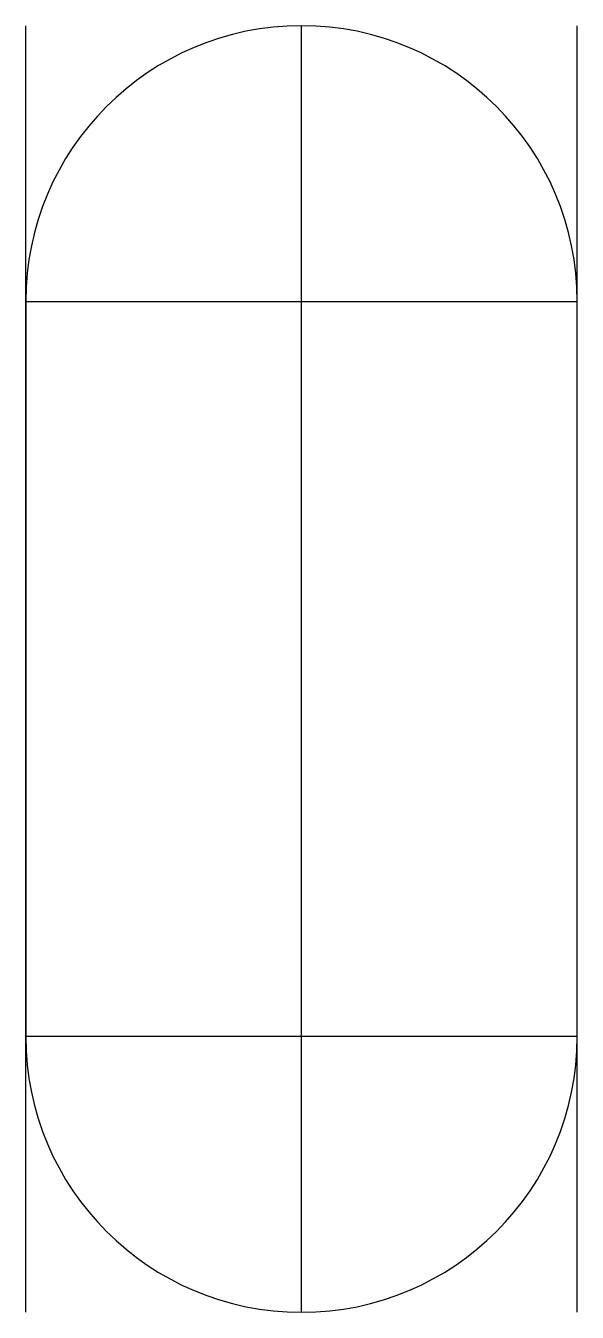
# Model space of a CAD drawing. Extents: x 0 to 15, y -27.5 to 7.5.
import ezdxf

# ---------------------------------------------------------------- set-up
doc = ezdxf.new("R2010")
doc.units = 0
doc.layers.get('0').update_dxf_attribs({"linetype": 'CONTINUOUS'})

msp = doc.modelspace()

# ---------------------------------------------------------------- linework, layer by layer
at = {"linetype": 'CONTINUOUS'}
for p, q in [((0, -27.5), (0, 7.5)), ((7.5, -27.5), (7.5, 7.5)), ((15, -27.5), (15, 7.5)), ((0, 0), (15, 0)), ((0, 0), (0, -20)), ((15, -20), (15, 0)), ((15, -20), (0, -20))]:
    msp.add_line(p, q, dxfattribs=at)
for centre, start, end in [((7.5, 0), 0, 180), ((7.5, -20), 180, 0)]:
    msp.add_arc(centre, 7.5, start, end, dxfattribs=at)

doc.saveas('drawing.dxf')
